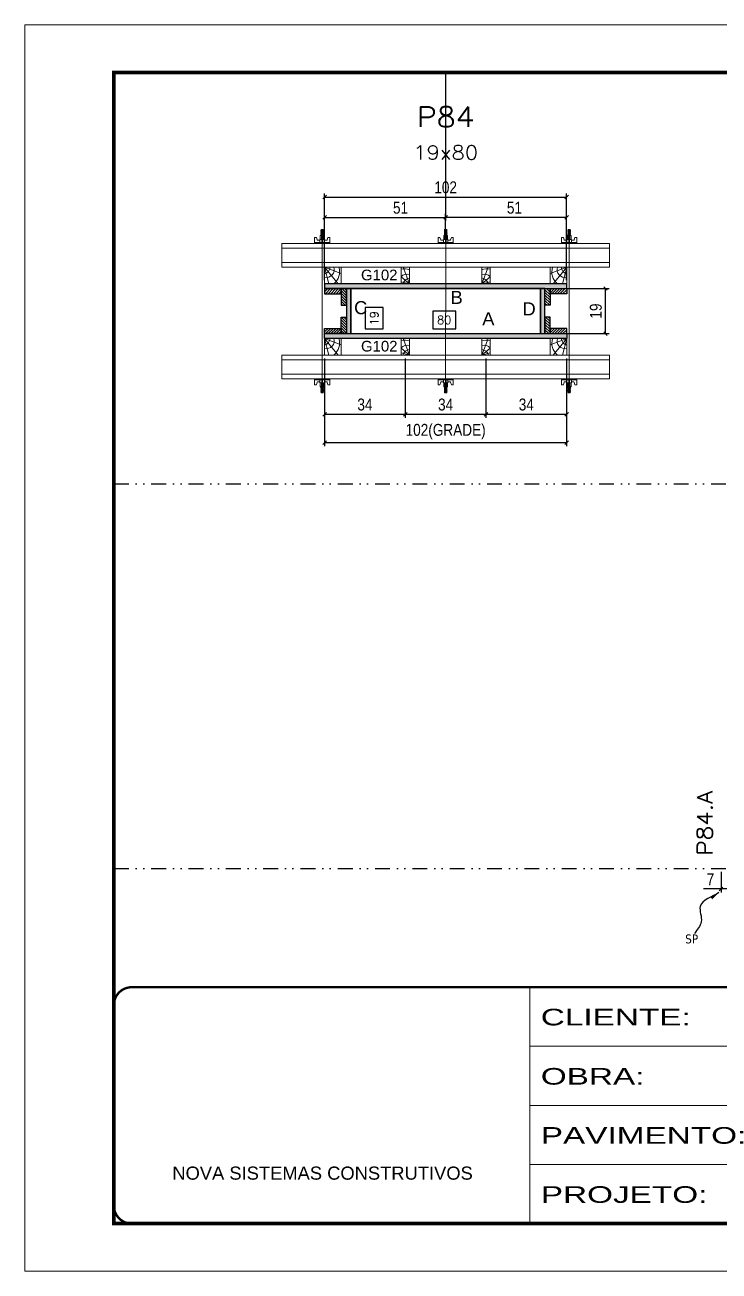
# Model space of a CAD drawing. Extents: x 14400 to 27878, y -21631 to 6985.
# Drawn here: x 15998 to 16583, y -11294 to -10244 of the extents above; entities that cross this region are included whole.
import ezdxf
from ezdxf.enums import TextEntityAlignment as Align

# ---------------------------------------------------------------- set-up
doc = ezdxf.new("R2010")
doc.units = 0
for name, pattern in [('CONTINUO', [0]), ('DASHED', [0.75, 0.5, -0.25]), ('DIVIDE2', [0.625, 0.25, -0.125, 0, -0.125, 0, -0.125]), ('HIDDEN', [0.375, 0.25, -0.125])]:
    doc.linetypes.add(name, pattern=pattern)
for name, color, linetype in [('CHAPA', 1, 'Continuous'), ('COTA', 241, 'Continuous'), ('MEIO_PONT', 93, 'Continuous'), ('Nível', 160, 'Continuous'), ('Painéis', 200, 'Continuous'), ('SARRAFO', 251, 'Continuous'), ('texto', 7, 'Continuous'), ('Texto de Titulo', 7, 'Continuous'), ('Texto Qtd Sarr', 242, 'Continuous'), ('TEXTO_GERAL', 7, 'Continuous')]:
    doc.layers.add(name, color=color, linetype=linetype)
for name, color, linetype, lineweight in [('Folhas', 255, 'Continuous', 9), ('Hachura', 251, 'Continuous', 9), ('Madeira', 126, 'Continuous', 18), ('Perfil Metálico', 224, 'Continuous', 18), ('SARRAFO DE PRESSAO', 251, 'DASHED', 9), ('Texto Seção', 7, 'Continuous', 15)]:
    doc.layers.add(name, color=color, linetype=linetype, lineweight=lineweight)
doc.styles.add('ARIAL', font='arial.ttf')
doc.styles.add('COTA TECNICA 2X', font='techl___.ttf', dxfattribs={"height": 10})
doc.styles.add('COTA TECNICA-50', font='techl___.ttf', dxfattribs={"height": 10})
doc.styles.add('REGUA-120', font='ROMANS.shx', dxfattribs={"height": 15})
doc.styles.add('ROMANS', font='romans.shx')
doc.styles.add('SANSSERIF', font='sas_____.pfb')
doc.styles.get("Standard").update_dxf_attribs({"font": 'arial.ttf'})
doc.styles.add('Tecnologia', font='')
doc.styles.get('Tecnologia').set_extended_font_data('Forgotten Futurist')
doc.dimstyles.new('COTA PAINEL-50', dxfattribs={"dimtxt": 10, "dimasz": 3, "dimexe": 3, "dimexo": 3, "dimgap": 3, "dimtad": 1, "dimdec": 1, "dimzin": 12, "dimdsep": 46, "dimtxsty": 'COTA TECNICA-50', "dimblk1": 'OBLIQUE', "dimblk2": 'OBLIQUE', "dimsah": 1, "dimcen": 0.9, "dimclrd": 4, "dimclre": 4, "dimclrt": 240, "dimadec": 1, "dimazin": 3, "dimtfac": 1, "dimtdec": 1, "dimtmove": 0, "dimatfit": 3, "dimfxl": 1, "dimtolj": 1, "dimtzin": 12, "dimarcsym": 0})
doc.dimstyles.new('SECAO PILAR', dxfattribs={"dimtxt": 10, "dimasz": 3, "dimexe": 3, "dimexo": 3, "dimgap": 3, "dimtad": 1, "dimdec": 1, "dimlfac": 0.5, "dimzin": 12, "dimdsep": 46, "dimtxsty": 'COTA TECNICA 2X', "dimblk1": 'OBLIQUE', "dimblk2": 'OBLIQUE', "dimsah": 1, "dimcen": 0.9, "dimclrd": 256, "dimclre": 256, "dimclrt": 256, "dimadec": 1, "dimazin": 3, "dimtfac": 1, "dimtdec": 1, "dimtmove": 0, "dimatfit": 3, "dimfxl": 1, "dimtolj": 1, "dimtzin": 12, "dimarcsym": 0})
doc.dimstyles.new('SECÇÃO 2', dxfattribs={"dimtxt": 7, "dimasz": 6, "dimexe": 0.18, "dimexo": 2, "dimgap": -4, "dimtad": 3, "dimdec": 1, "dimlfac": 0.5, "dimzin": 12, "dimdsep": 46, "dimtxsty": 'ROMANS', "dimblk": 'ARCHTICK', "dimcen": 0.09, "dimse1": 1, "dimse2": 1, "dimsd1": 1, "dimsd2": 1, "dimclrd": 180, "dimclre": 5, "dimclrt": 1, "dimadec": 0, "dimazin": 3, "dimtfac": 1, "dimtdec": 1, "dimtofl": 0, "dimtmove": 0, "dimatfit": 3, "dimldrblk": 'ARCHTICK', "dimfxl": 1, "dimtolj": 1, "dimtzin": 0, "dimarcsym": 0})
doc.dimstyles.get("Standard").update_dxf_attribs({"dimtxt": 0.18, "dimasz": 0.18, "dimexe": 0.18, "dimexo": 0.0625, "dimgap": 0.09, "dimtad": 0, "dimtih": 1, "dimtoh": 1, "dimdec": 4, "dimzin": 0, "dimdsep": 46, "dimtxsty": 'Standard', "dimcen": 0.09, "dimadec": 0, "dimazin": 0, "dimtfac": 1, "dimtdec": 4, "dimtofl": 0, "dimtmove": 0, "dimatfit": 3, "dimfxl": 1, "dimtolj": 1, "dimtzin": 0, "dimarcsym": 0})
pattern_1 = [(225, (6952.0847, -33395.4511), (1.12253202, -1.12253202), [])]
pattern_2 = [(225, (7127.0847, -33395.4511), (1.12253202, -1.12253202), [])]
pattern_3 = [(135, (-6454.7717, -1001.0911), (-1.12253202, -1.12253202), [])]
pattern_4 = [(135, (-6514.7717, -1001.0911), (-1.12253202, -1.12253202), [])]

# ---------------------------------------------------------------- blocks, each defined once
blk = doc.blocks.new('9999999999')
at = {"color": 30, "linetype": 'CONTINUO'}
for p, q in [((98564.6, 34230.2), (98564.6, 34429.4)), ((98564.6, 34379.6), (99584, 34379.6)), ((98564.6, 34329.8), (99488, 34329.8)), ((98564.6, 34280), (99488, 34280))]:
    blk.add_line(p, q, dxfattribs=at)
at = {"color": 30, "linetype": 'CONTINUO', "const_width": 2}
blk.add_lwpolyline([(99584, 34230.2), (99584, 34414.4, 0.414214), (99569, 34429.4), (98229, 34429.4, 0.414214), (98214, 34414.4), (98214, 34245.2, 0.414214), (98229, 34230.2), (99584, 34230.2)], format="xyb", dxfattribs=at)
at = {"layer": 'Folhas'}
blk.add_lwpolyline([(98139, 34190.2), (99624, 34190.2), (99624, 35240.2), (98139, 35240.2)], close=True, dxfattribs=at)
at = {"layer": 'Folhas', "color": 30, "const_width": 3}
blk.add_lwpolyline([(98214, 34230.2), (99584, 34230.2), (99584, 35200.2), (98214, 35200.2)], close=True, dxfattribs=at)
at = {"color": 7, "linetype": 'Continuous', "ltscale": 5, "style": 'ARIAL'}
blk.add_text('NOVA SISTEMAS CONSTRUTIVOS', height=11.059, dxfattribs=at).set_placement((98263.2, 34267.2))
at = {"layer": 'Folhas', "color": 7, "style": 'Tecnologia', "width": 1.5}
for s, p in [('CLIENTE:', (98573.7, 34397.2)), ('OBRA:', (98573.7, 34347.3)), ('PAVIMENTO:', (98573.7, 34297.5)), ('PROJETO:', (98573.7, 34247.7))]:
    blk.add_text(s, height=14, dxfattribs=at).set_placement(p)
blk = doc.blocks.new('titulo1')
at = {"layer": 'Defpoints', "color": 252, "linetype": 'HIDDEN', "ltscale": 2}
blk.add_line((0, 0), (0, 125), dxfattribs=at)
at = {"layer": 'Defpoints', "style": 'ROMANS', "oblique": 15}
blk.add_attdef('FOLHA', text='', height=10, dxfattribs=at).set_placement((0, 15.6), align=Align.MIDDLE_CENTER)
at = {"layer": 'Texto Qtd Sarr', "color": 3, "style": 'ROMANS', "oblique": 15}
for tag, height, p in [('TITULO', 17, (0, 71.4)), ('SEÇÃO', 12, (0, 41.5))]:
    blk.add_attdef(tag, text='', height=height, dxfattribs=at).set_placement(p, align=Align.MIDDLE_CENTER)
blk = doc.blocks.new('*D1890')
at = {"layer": 'COTA', "color": 180, "lineweight": -2, "transparency": 16777216}
for p, q in [((16361.5, -10485), (16342.1, -10485)), ((16342.1, -10485), (16342.1, -10500)), ((16361.5, -10500), (16361.5, -10485)), ((16342.1, -10500), (16361.5, -10500))]:
    blk.add_line(p, q, dxfattribs=at)
at = {"layer": 'Defpoints', "color": 0, "transparency": 16777216}
for p in [(16273, -10504), (16433, -10504), (16433, -10504)]:
    blk.add_point(p, dxfattribs=at)
at = {"layer": 'COTA', "color": 1, "transparency": 16777216, "insert": (16351.8, -10492.5), "char_height": 7, "attachment_point": 5, "style": 'ROMANS'}
blk.add_mtext('\\A1;80', dxfattribs=at)
blk = doc.blocks.new('_ArchTick')
at = {"color": 0, "linetype": 'ByBlock', "const_width": 0.15}
blk.add_lwpolyline([(-0.5, -0.5), (0.5, 0.5)], dxfattribs=at)
blk = doc.blocks.new('*D1891')
at = {"layer": 'COTA', "color": 180, "lineweight": -2, "transparency": 16777216}
for p, q in [((16300.3, -10482.1), (16285.3, -10482.1)), ((16285.3, -10482.1), (16285.3, -10500.1)), ((16300.3, -10500.1), (16300.3, -10482.1)), ((16285.3, -10500.1), (16300.3, -10500.1))]:
    blk.add_line(p, q, dxfattribs=at)
at = {"layer": 'Defpoints', "color": 0, "transparency": 16777216}
for p in [(16273, -10466), (16304.3, -10466), (16273, -10504)]:
    blk.add_point(p, dxfattribs=at)
at = {"layer": 'COTA', "color": 1, "transparency": 16777216, "insert": (16292.8, -10491.1), "char_height": 7, "attachment_point": 5, "rotation": 90, "style": 'ROMANS'}
blk.add_mtext('\\A1;19', dxfattribs=at)
blk = doc.blocks.new('_Oblique')
at = {"color": 0, "linetype": 'ByBlock', "lineweight": -2}
blk.add_line((-0.5, -0.5), (0.5, 0.5), dxfattribs=at)
blk = doc.blocks.new('*D1914')
at = {"layer": 'COTA', "lineweight": -2, "transparency": 16777216}
for p, q in [((16439.6, -10466), (16490.7, -10466)), ((16487.7, -10504), (16487.7, -10466)), ((16439.6, -10504), (16490.7, -10504))]:
    blk.add_line(p, q, dxfattribs=at)
at = {"layer": 'Defpoints', "color": 0, "transparency": 16777216}
for p in [(16436.6, -10466), (16487.7, -10466), (16436.6, -10504)]:
    blk.add_point(p, dxfattribs=at)
at = {"layer": 'COTA', "lineweight": -2, "transparency": 16777216, "xscale": 3, "yscale": 3, "zscale": 3}
for p, rotation in [((16487.7, -10466), 90), ((16487.7, -10504), 270)]:
    blk.add_blockref('_Oblique', p, dxfattribs=dict(at, rotation=rotation))
at = {"layer": 'COTA', "transparency": 16777216, "insert": (16479.6, -10485), "char_height": 10, "attachment_point": 5, "rotation": 90, "style": 'COTA TECNICA 2X'}
blk.add_mtext('\\A1;19', dxfattribs=at)
blk = doc.blocks.new('*D1892')
at = {"layer": 'COTA', "lineweight": -2, "transparency": 16777216}
for p, q in [((16251, -10525), (16251, -10598.8)), ((16455, -10525), (16455, -10598.8)), ((16251, -10595.8), (16455, -10595.8))]:
    blk.add_line(p, q, dxfattribs=at)
at = {"layer": 'Defpoints', "color": 0, "transparency": 16777216}
for p in [(16251, -10522), (16455, -10522), (16455, -10595.8)]:
    blk.add_point(p, dxfattribs=at)
at = {"layer": 'COTA', "lineweight": -2, "transparency": 16777216, "xscale": 3, "yscale": 3, "zscale": 3, "rotation": 180}
blk.add_blockref('_Oblique', (16251, -10595.8), dxfattribs=at)
at = {"layer": 'COTA', "lineweight": -2, "transparency": 16777216, "xscale": 3, "yscale": 3, "zscale": 3}
blk.add_blockref('_Oblique', (16455, -10595.8), dxfattribs=at)
at = {"layer": 'COTA', "transparency": 16777216, "insert": (16353, -10586.6), "char_height": 10, "attachment_point": 5, "style": 'COTA TECNICA 2X'}
blk.add_mtext('\\A1;102(GRADE)', dxfattribs=at)
blk = doc.blocks.new('*D1893')
at = {"layer": 'COTA', "lineweight": -2, "transparency": 16777216}
for p, q in [((16387, -10525), (16387, -10575)), ((16455, -10525), (16455, -10575)), ((16387, -10572), (16455, -10572))]:
    blk.add_line(p, q, dxfattribs=at)
at = {"layer": 'Defpoints', "color": 0, "transparency": 16777216}
for p in [(16387, -10522), (16455, -10522), (16455, -10572)]:
    blk.add_point(p, dxfattribs=at)
at = {"layer": 'COTA', "lineweight": -2, "transparency": 16777216, "xscale": 3, "yscale": 3, "zscale": 3, "rotation": 180}
blk.add_blockref('_Oblique', (16387, -10572), dxfattribs=at)
at = {"layer": 'COTA', "lineweight": -2, "transparency": 16777216, "xscale": 3, "yscale": 3, "zscale": 3}
blk.add_blockref('_Oblique', (16455, -10572), dxfattribs=at)
at = {"layer": 'COTA', "transparency": 16777216, "insert": (16421, -10563.8), "char_height": 10, "attachment_point": 5, "style": 'COTA TECNICA 2X'}
blk.add_mtext('\\A1;34', dxfattribs=at)
blk = doc.blocks.new('*D1894')
at = {"layer": 'COTA', "lineweight": -2, "transparency": 16777216}
for p, q in [((16251, -10525), (16251, -10575)), ((16319, -10525), (16319, -10575)), ((16251, -10572), (16319, -10572))]:
    blk.add_line(p, q, dxfattribs=at)
at = {"layer": 'Defpoints', "color": 0, "transparency": 16777216}
for p in [(16251, -10522), (16319, -10522), (16319, -10572)]:
    blk.add_point(p, dxfattribs=at)
at = {"layer": 'COTA', "lineweight": -2, "transparency": 16777216, "xscale": 3, "yscale": 3, "zscale": 3, "rotation": 180}
blk.add_blockref('_Oblique', (16251, -10572), dxfattribs=at)
at = {"layer": 'COTA', "lineweight": -2, "transparency": 16777216, "xscale": 3, "yscale": 3, "zscale": 3}
blk.add_blockref('_Oblique', (16319, -10572), dxfattribs=at)
at = {"layer": 'COTA', "transparency": 16777216, "insert": (16285, -10563.8), "char_height": 10, "attachment_point": 5, "style": 'COTA TECNICA 2X'}
blk.add_mtext('\\A1;34', dxfattribs=at)
blk = doc.blocks.new('*D1895')
at = {"layer": 'COTA', "lineweight": -2, "transparency": 16777216}
for p, q in [((16319, -10525), (16319, -10575)), ((16387, -10525), (16387, -10575)), ((16319, -10572), (16387, -10572))]:
    blk.add_line(p, q, dxfattribs=at)
at = {"layer": 'Defpoints', "color": 0, "transparency": 16777216}
for p in [(16319, -10522), (16387, -10522), (16387, -10572)]:
    blk.add_point(p, dxfattribs=at)
at = {"layer": 'COTA', "lineweight": -2, "transparency": 16777216, "xscale": 3, "yscale": 3, "zscale": 3, "rotation": 180}
blk.add_blockref('_Oblique', (16319, -10572), dxfattribs=at)
at = {"layer": 'COTA', "lineweight": -2, "transparency": 16777216, "xscale": 3, "yscale": 3, "zscale": 3}
blk.add_blockref('_Oblique', (16387, -10572), dxfattribs=at)
at = {"layer": 'COTA', "transparency": 16777216, "insert": (16353, -10563.8), "char_height": 10, "attachment_point": 5, "style": 'COTA TECNICA 2X'}
blk.add_mtext('\\A1;34', dxfattribs=at)
blk = doc.blocks.new('*D1896')
at = {"layer": 'COTA', "lineweight": -2, "transparency": 16777216}
for p, q in [((16251, -10459), (16251, -10385.9)), ((16251, -10388.9), (16455, -10388.9)), ((16455, -10459), (16455, -10385.9))]:
    blk.add_line(p, q, dxfattribs=at)
at = {"layer": 'Defpoints', "color": 0, "transparency": 16777216}
for p in [(16455, -10388.9), (16251, -10462), (16455, -10462)]:
    blk.add_point(p, dxfattribs=at)
at = {"layer": 'COTA', "lineweight": -2, "transparency": 16777216, "xscale": 3, "yscale": 3, "zscale": 3, "rotation": 180}
blk.add_blockref('_Oblique', (16251, -10388.9), dxfattribs=at)
at = {"layer": 'COTA', "lineweight": -2, "transparency": 16777216, "xscale": 3, "yscale": 3, "zscale": 3}
blk.add_blockref('_Oblique', (16455, -10388.9), dxfattribs=at)
at = {"layer": 'COTA', "transparency": 16777216, "insert": (16353, -10380.8), "char_height": 10, "attachment_point": 5, "style": 'COTA TECNICA 2X'}
blk.add_mtext('\\A1;102', dxfattribs=at)
blk = doc.blocks.new('*D1897')
at = {"layer": 'COTA', "lineweight": -2, "transparency": 16777216}
for p, q in [((16251, -10425), (16251, -10403.1)), ((16353, -10425), (16353, -10403.1)), ((16251, -10406.1), (16353, -10406.1))]:
    blk.add_line(p, q, dxfattribs=at)
at = {"layer": 'Defpoints', "color": 0, "transparency": 16777216}
for p in [(16353, -10406.1), (16251, -10428), (16353, -10428)]:
    blk.add_point(p, dxfattribs=at)
at = {"layer": 'COTA', "lineweight": -2, "transparency": 16777216, "xscale": 3, "yscale": 3, "zscale": 3, "rotation": 180}
blk.add_blockref('_Oblique', (16251, -10406.1), dxfattribs=at)
at = {"layer": 'COTA', "lineweight": -2, "transparency": 16777216, "xscale": 3, "yscale": 3, "zscale": 3}
blk.add_blockref('_Oblique', (16353, -10406.1), dxfattribs=at)
at = {"layer": 'COTA', "transparency": 16777216, "insert": (16315, -10398), "char_height": 10, "attachment_point": 5, "style": 'COTA TECNICA 2X'}
blk.add_mtext('\\A1;51', dxfattribs=at)
blk = doc.blocks.new('*D1898')
at = {"layer": 'COTA', "lineweight": -2, "transparency": 16777216}
for p, q in [((16353, -10425), (16353, -10403.1)), ((16455, -10425), (16455, -10403.1)), ((16455, -10406.1), (16353, -10406.1))]:
    blk.add_line(p, q, dxfattribs=at)
at = {"layer": 'Defpoints', "color": 0, "transparency": 16777216}
for p in [(16353, -10406.1), (16353, -10428), (16455, -10428)]:
    blk.add_point(p, dxfattribs=at)
at = {"layer": 'COTA', "lineweight": -2, "transparency": 16777216, "xscale": 3, "yscale": 3, "zscale": 3, "rotation": 180}
blk.add_blockref('_Oblique', (16353, -10406.1), dxfattribs=at)
at = {"layer": 'COTA', "lineweight": -2, "transparency": 16777216, "xscale": 3, "yscale": 3, "zscale": 3}
blk.add_blockref('_Oblique', (16455, -10406.1), dxfattribs=at)
at = {"layer": 'COTA', "transparency": 16777216, "insert": (16411, -10398), "char_height": 10, "attachment_point": 5, "style": 'COTA TECNICA 2X'}
blk.add_mtext('\\A1;51', dxfattribs=at)
blk = doc.blocks.new('C')
at = {"layer": 'Hachura', "color": 0}
for p, q in [((0, 3.22), (0, -3.22)), ((0.45, 3.22), (0, 3.22)), ((0.46, 3.16), (0, 3.16)), ((0.46, 3.05), (0, 3.05)), ((0.46, 2.88), (0, 2.88)), ((0, 2.75), (0, -1.16)), ((0.46, 2.65), (0, 2.65)), ((0.46, 2.23), (0, 2.23)), ((0.46, 1.51), (0, 1.51)), ((0.39, 0.49), (0.17, 0.49)), ((0.45, -3.23), (0.45, 3.22)), ((0.45, 3.22), (2.58, 3.22)), ((1.74, 0.97), (0.45, 0.97)), ((1.45, 0.1), (0.45, 0.1)), ((1.35, 1.94), (1.35, 0.96)), ((2.58, 2.39), (1.47, 2.09)), ((1.74, -0.97), (1.74, 0.97)), ((1.74, 0.97), (1.74, 0.84)), ((1.74, 0.97), (1.74, 0.84)), ((1.74, 0.84), (3.35, 0.84)), ((3.35, 0.45), (1.74, 0.45)), ((2.58, 3.22), (2.58, 2.39)), ((3.32, 0.84), (3.32, -0.84)), ((3.35, 0.84), (3.35, -0.84)), ((3.68, 0.45), (3.35, 0.45)), ((3.84, -0.52), (3.35, 0.45)), ((3.35, 0.06), (3.67, -0.57)), ((3.68, 0.45), (4.16, -0.52)), ((3.72, 0.5), (4.25, -0.57)), ((4.37, -0.55), (3.83, 0.53)), ((4.15, 0.45), (3.93, 0.45)), ((4.42, -0.52), (3.93, 0.45)), ((4.15, 0.45), (4.26, 0.45)), ((4.26, 0.45), (4.74, -0.52)), ((4.3, 0.5), (4.83, -0.57)), ((4.95, -0.55), (4.41, 0.53)), ((4.51, 0.45), (4.84, 0.45)), ((5, -0.52), (4.51, 0.45)), ((4.84, 0.45), (5.32, -0.52)), ((4.88, 0.5), (5.41, -0.57)), ((5.53, -0.55), (4.99, 0.53)), ((5.58, -0.52), (5.09, 0.45)), ((5.42, 0.45), (5.09, 0.45)), ((5.58, -0.52), (5.09, 0.45)), ((5.42, 0.45), (5.74, -0.19)), ((5.46, 0.5), (5.74, -0.07)), ((5.74, 0.19), (5.57, 0.53)), ((5.74, 0.32), (5.68, 0.45)), ((5.68, 0.45), (5.74, 0.45)), ((5.74, 0.45), (5.9, 0.29)), ((5.74, 0.45), (5.74, -0.52)), ((5.9, -0.36), (5.9, 0.29)), ((0.45, 0), (0, 0)), ((0.46, -1.52), (0, -1.52)), ((0.46, -2.23), (0, -2.23)), ((0.46, -2.65), (0, -2.65)), ((0.46, -2.88), (0, -2.88)), ((0.46, -3.05), (0, -3.05)), ((0.46, -3.16), (0, -3.16)), ((0, -3.22), (2.57, -3.22)), ((0.08, -0.48), (0.29, -0.48)), ((0.29, -0.48), (0.4, -0.48)), ((0.45, 0), (0.45, -0.97)), ((0.45, -0.16), (1.45, -0.16)), ((0.45, -0.65), (0.45, -0.32)), ((0.45, -3.23), (0.45, -0.65)), ((0.45, -0.97), (1.74, -0.97)), ((1.35, -1.94), (1.35, -0.97)), ((2.58, -2.39), (1.47, -2.1)), ((3.35, -0.32), (1.74, -0.32)), ((3.35, -0.84), (1.74, -0.84)), ((2.58, -3.23), (2.58, -2.39)), ((3.35, -0.07), (3.58, -0.52)), ((3.35, -0.52), (3.58, -0.52)), ((3.84, -0.52), (4.16, -0.52)), ((4.42, -0.52), (4.74, -0.52)), ((4.63, -0.52), (4.74, -0.52)), ((5, -0.52), (5.32, -0.52)), ((5.58, -0.52), (5.74, -0.52)), ((5.74, -0.52), (5.9, -0.36)), ((5.74, -0.52), (5.74, -0.52))]:
    blk.add_line(p, q, dxfattribs=at)
for centre, radius, start, end in [((1.52, 1.94), 0.161, 104.7436, 180), ((1.44, -0.03), 0.129, 272.695, 87.305), ((3.81, 0.39), 0.143, 25.5688, 154.4312), ((4.39, 0.39), 0.143, 25.5688, 154.4312), ((4.97, 0.39), 0.143, 25.5688, 154.4312), ((5.55, 0.39), 0.143, 25.5688, 154.4312), ((0.17, -0.37), 0.174, 221.744, 317.8592), ((1.52, -1.94), 0.161, 180, 255.2564), ((3.71, -0.4), 0.174, 222.1408, 318.256), ((4.29, -0.4), 0.174, 222.1408, 318.256), ((4.87, -0.4), 0.174, 222.1408, 318.256), ((5.45, -0.4), 0.174, 222.1408, 318.256), ((5.61, -0.4), 0.174, 317.8592, 318.256)]:
    blk.add_arc(centre, radius, start, end, dxfattribs=at)
blk = doc.blocks.new('PONTALETE')
at = {"layer": 'Madeira'}
for q in [(2.71, 7), (7, 5.76), (7, 1.74)]:
    blk.add_line((0, 0), q, dxfattribs=at)
blk.add_lwpolyline([(0, 0), (7, 0), (7, 7), (0, 7)], close=True, dxfattribs=at)
for centre, radius, start, end in [((2.04, 0.06), 6.23, 37.2818, 109.0913), ((1.09, 0.9), 3.19, 343.603, 109.9847), ((-0.21, -0.78), 3.09, 14.6322, 86.0383)]:
    blk.add_arc(centre, radius, start, end, dxfattribs=at)
blk = doc.blocks.new('MEIO PONTALETE')
at = {"layer": 'Madeira'}
for q in [(2.71, 7), (3.5, 2.88), (3.5, 0.87)]:
    blk.add_line((0, 0), q, dxfattribs=at)
blk.add_lwpolyline([(0, 0), (3.5, 0), (3.5, 7), (0, 7)], close=True, dxfattribs=at)
for centre, radius, start, end in [((2.04, 0.06), 6.23, 76.4499, 109.0913), ((1.09, 0.9), 3.19, 40.9063, 109.9847), ((-0.21, -0.78), 3.09, 14.6322, 86.0383)]:
    blk.add_arc(centre, radius, start, end, dxfattribs=at)
blk = doc.blocks.new('*D1901')
at = {"layer": 'COTA', "color": 4, "lineweight": -2, "transparency": 16777216}
for p, q in [((16585.1, -10957.6), (16585.1, -10974.9)), ((16592.1, -10955.6), (16592.1, -10974.9)), ((16585.1, -10971.9), (16570.4, -10971.9)), ((16592.1, -10971.9), (16585.1, -10971.9))]:
    blk.add_line(p, q, dxfattribs=at)
at = {"layer": 'Defpoints', "color": 0, "transparency": 16777216}
for p in [(16585.1, -10954.6), (16592.1, -10952.6), (16585.1, -10971.9)]:
    blk.add_point(p, dxfattribs=at)
at = {"layer": 'COTA', "color": 4, "lineweight": -2, "transparency": 16777216, "xscale": 3, "yscale": 3, "zscale": 3, "rotation": 180}
blk.add_blockref('_Oblique', (16585.1, -10971.9), dxfattribs=at)
at = {"layer": 'COTA', "color": 4, "lineweight": -2, "transparency": 16777216, "xscale": 3, "yscale": 3, "zscale": 3}
blk.add_blockref('_Oblique', (16592.1, -10971.9), dxfattribs=at)
at = {"layer": 'COTA', "color": 240, "transparency": 16777216, "insert": (16576.2, -10963.8), "char_height": 10, "attachment_point": 5, "style": 'COTA TECNICA-50'}
blk.add_mtext('\\A1;7', dxfattribs=at)

msp = doc.modelspace()

# ---------------------------------------------------------------- hatches: boundary and pattern name
at = {"layer": 'Hachura'}
h = msp.add_hatch(color=256, dxfattribs=at)
h.dxf.hatch_style = 1
h.paths.add_polyline_path([(16455.04, -10466.04), (16455.04, -10462.04), (16251.04, -10462.04), (16251.04, -10466.04)])
h = msp.add_hatch(color=256, dxfattribs=at)
h.dxf.hatch_style = 1
h.paths.add_polyline_path([(16455.04, -10466.04), (16455.04, -10462.04), (16251.04, -10462.04), (16251.04, -10466.04)])
h = msp.add_hatch(dxfattribs=at)
h.set_pattern_fill('ANSI31', color=256, scale=0.5, angle=180, style=0)
h.set_pattern_definition(pattern_2)
h.paths.add_polyline_path([(16265.04, -10466.04), (16265.04, -10470.44), (16251.04, -10470.44), (16251.04, -10466.04)])
h = msp.add_hatch(dxfattribs=at)
h.set_pattern_fill('ANSI31', color=256, scale=0.5, angle=90, style=0)
h.set_pattern_definition(pattern_4)
h.paths.add_polyline_path([(16269.44, -10480.04), (16265.04, -10480.04), (16265.04, -10466.04), (16269.44, -10466.04)])
h = msp.add_hatch(color=256, dxfattribs=at)
h.dxf.hatch_style = 1
h.paths.add_polyline_path([(16269.44, -10504.04), (16273.04, -10504.04), (16273.04, -10466.04), (16269.44, -10466.04)])
h = msp.add_hatch(color=256, dxfattribs=at)
h.dxf.hatch_style = 1
h.paths.add_polyline_path([(16269.44, -10504.04), (16273.04, -10504.04), (16273.04, -10466.04), (16269.44, -10466.04)])
h = msp.add_hatch(color=256, dxfattribs=at)
h.dxf.hatch_style = 1
h.paths.add_polyline_path([(16433.04, -10504.04), (16436.64, -10504.04), (16436.64, -10466.04), (16433.04, -10466.04)])
h = msp.add_hatch(color=256, dxfattribs=at)
h.dxf.hatch_style = 1
h.paths.add_polyline_path([(16433.04, -10504.04), (16436.64, -10504.04), (16436.64, -10466.04), (16433.04, -10466.04)])
h = msp.add_hatch(dxfattribs=at)
h.set_pattern_fill('ANSI31', color=256, scale=0.5, angle=90, style=0)
h.set_pattern_definition(pattern_3)
h.paths.add_polyline_path([(16436.64, -10480.04), (16441.04, -10480.04), (16441.04, -10466.04), (16436.64, -10466.04)])
h = msp.add_hatch(dxfattribs=at)
h.set_pattern_fill('ANSI31', color=256, scale=0.5, angle=180, style=0)
h.set_pattern_definition(pattern_1)
h.paths.add_polyline_path([(16441.04, -10466.04), (16441.04, -10470.44), (16455.04, -10470.44), (16455.04, -10466.04)])
h = msp.add_hatch(dxfattribs=at)
h.set_pattern_fill('ANSI31', color=256, scale=0.5, angle=180, style=0)
h.set_pattern_definition(pattern_2)
h.paths.add_polyline_path([(16265.04, -10504.04), (16265.04, -10499.64), (16251.04, -10499.64), (16251.04, -10504.04)])
h = msp.add_hatch(dxfattribs=at)
h.set_pattern_fill('ANSI31', color=256, scale=0.5, angle=90, style=0)
h.set_pattern_definition(pattern_4)
h.paths.add_polyline_path([(16269.44, -10490.04), (16265.04, -10490.04), (16265.04, -10504.04), (16269.44, -10504.04)])
h = msp.add_hatch(dxfattribs=at)
h.set_pattern_fill('ANSI31', color=256, scale=0.5, angle=90, style=0)
h.set_pattern_definition(pattern_3)
h.paths.add_polyline_path([(16436.64, -10490.04), (16441.04, -10490.04), (16441.04, -10504.04), (16436.64, -10504.04)])
h = msp.add_hatch(dxfattribs=at)
h.set_pattern_fill('ANSI31', color=256, scale=0.5, angle=180, style=0)
h.set_pattern_definition(pattern_1)
h.paths.add_polyline_path([(16441.04, -10504.04), (16441.04, -10499.64), (16455.04, -10499.64), (16455.04, -10504.04)])
h = msp.add_hatch(color=256, dxfattribs=at)
h.dxf.hatch_style = 1
h.paths.add_polyline_path([(16455.04, -10504.04), (16455.04, -10508.04), (16251.04, -10508.04), (16251.04, -10504.04)])
h = msp.add_hatch(color=256, dxfattribs=at)
h.dxf.hatch_style = 1
h.paths.add_polyline_path([(16455.04, -10504.04), (16455.04, -10508.04), (16251.04, -10508.04), (16251.04, -10504.04)])

# ---------------------------------------------------------------- linework, layer by layer
at = {"layer": 'CHAPA'}
for points in [[(16455.04, -10466.04), (16455.04, -10462.04), (16251.04, -10462.04), (16251.04, -10466.04)], [(16455.04, -10466.04), (16455.04, -10462.04), (16251.04, -10462.04), (16251.04, -10466.04)], [(16269.44, -10504.04), (16273.04, -10504.04), (16273.04, -10466.04), (16269.44, -10466.04)], [(16269.44, -10504.04), (16273.04, -10504.04), (16273.04, -10466.04), (16269.44, -10466.04)], [(16433.04, -10504.04), (16436.64, -10504.04), (16436.64, -10466.04), (16433.04, -10466.04)], [(16433.04, -10504.04), (16436.64, -10504.04), (16436.64, -10466.04), (16433.04, -10466.04)], [(16455.04, -10504.04), (16455.04, -10508.04), (16251.04, -10508.04), (16251.04, -10504.04)], [(16455.04, -10504.04), (16455.04, -10508.04), (16251.04, -10508.04), (16251.04, -10504.04)]]:
    msp.add_lwpolyline(points, close=True, dxfattribs=at)
at = {"layer": 'Hachura'}
for p, q in [((16249.04, -10552.84), (16249.03, -10421.04)), ((16353.03, -10552.84), (16353.04, -10421.04)), ((16457.04, -10552.84), (16457.05, -10421.04))]:
    msp.add_line(p, q, dxfattribs=at)
at = {"layer": 'Madeira'}
for points in [[(16455.04, -10462.04), (16455.04, -10448.04), (16251.04, -10448.04), (16251.04, -10462.04)], [(16455.04, -10508.04), (16455.04, -10522.04), (16251.04, -10522.04), (16251.04, -10508.04)]]:
    msp.add_lwpolyline(points, close=True, dxfattribs=at)
at = {"layer": 'Nível', "color": 4, "linetype": 'DIVIDE2', "ltscale": 50}
for p, q in [((16073.47, -10630.62), (17443.47, -10630.62)), ((16073.47, -10954.62), (17443.47, -10954.62))]:
    msp.add_line(p, q, dxfattribs=at)
at = {"layer": 'Painéis'}
msp.add_lwpolyline([(16273.04, -10466.04), (16273.04, -10504.04), (16433.04, -10504.04), (16433.04, -10466.04)], close=True, dxfattribs=at)
at = {"layer": 'Perfil Metálico'}
for points in [[(16491.04, -10428.04), (16491.04, -10448.04), (16215.04, -10448.04), (16215.04, -10428.04)], [(16215.04, -10444.04), (16215.04, -10432.04), (16491.04, -10432.04), (16491.04, -10444.04)], [(16491.04, -10542.04), (16491.04, -10522.04), (16215.04, -10522.04), (16215.04, -10542.04)], [(16215.04, -10526.04), (16215.04, -10538.04), (16491.04, -10538.04), (16491.04, -10526.04)]]:
    msp.add_lwpolyline(points, close=True, dxfattribs=at)
at = {"layer": 'SARRAFO'}
for points in [[(16251.04, -10470.44), (16265.04, -10470.44), (16265.04, -10466.04), (16251.04, -10466.04)], [(16265.04, -10466.04), (16265.04, -10480.04), (16269.44, -10480.04), (16269.44, -10466.04)], [(16441.04, -10466.04), (16441.04, -10480.04), (16436.64, -10480.04), (16436.64, -10466.04)], [(16455.04, -10470.44), (16441.04, -10470.44), (16441.04, -10466.04), (16455.04, -10466.04)], [(16251.04, -10499.64), (16265.04, -10499.64), (16265.04, -10504.04), (16251.04, -10504.04)], [(16265.04, -10504.04), (16265.04, -10490.04), (16269.44, -10490.04), (16269.44, -10504.04)], [(16441.04, -10504.04), (16441.04, -10490.04), (16436.64, -10490.04), (16436.64, -10504.04)], [(16455.04, -10499.64), (16441.04, -10499.64), (16441.04, -10504.04), (16455.04, -10504.04)]]:
    msp.add_lwpolyline(points, close=True, dxfattribs=at)

# ---------------------------------------------------------------- block references
at = {"layer": 'Hachura', "linetype": 'Continuous', "yscale": 2, "zscale": 2}
for p, xscale, rotation in [((16249.04, -10428.04), -2, 270), ((16353.03, -10428.04), 2, 90), ((16457.04, -10428.04), 2, 90), ((16249.04, -10542.04), 2, 269.9999999999999), ((16353.03, -10542.04), -2, 90), ((16457.04, -10542.04), -2, 90)]:
    msp.add_blockref('C', p, dxfattribs=dict(at, xscale=xscale, rotation=rotation))
at = {"layer": 'MEIO_PONT', "yscale": 2, "zscale": 2}
for p, xscale, rotation in [((16251.04, -10448.04), 2, 269.9999999999999), ((16455.04, -10448.04), -2, 90), ((16251.04, -10508.04), 2, 269.9999999999999), ((16455.04, -10508.04), -2, 90)]:
    msp.add_blockref('PONTALETE', p, dxfattribs=dict(at, xscale=xscale, rotation=rotation))
at = {"layer": 'MEIO_PONT', "yscale": 1.999999997962732, "zscale": 1.999999997962732}
for p, xscale in [((16322.54, -10462.04), -1.999999997962732), ((16383.54, -10462.04), 1.999999997962732), ((16322.54, -10522.04), -1.999999997962732), ((16383.54, -10522.04), 1.999999997962732)]:
    msp.add_blockref('MEIO PONTALETE', p, dxfattribs=dict(at, xscale=xscale))
at = {"layer": 'SARRAFO DE PRESSAO', "color": 6, "linetype": 'ByBlock'}
msp.add_blockref('9999999999', (-82140.51, -45484.1), dxfattribs=at)
at = {"layer": 'Texto Seção'}
ref = msp.add_blockref('titulo1', (16353.04, -10408.9), dxfattribs=at)
ref.add_attrib('TITULO', 'P84', dxfattribs={"layer": 'Texto de Titulo', "color": 7, "height": 17, "style": 'ROMANS', "width": 1.1}).set_placement((16353.04, -10321.4), align=Align.MIDDLE_CENTER)
ref.add_attrib('SEÇÃO', '19x80', dxfattribs={"layer": 'Texto de Titulo', "color": 7, "height": 12, "style": 'ROMANS', "width": 1.1}).set_placement((16353.04, -10351.4), align=Align.MIDDLE_CENTER)

# ---------------------------------------------------------------- texts
at = {"layer": 'texto', "color": 0, "insert": (16560.33, -11014.11), "char_height": 7.5, "attachment_point": 5}
msp.add_mtext('{\\fTahoma|b0|i0|c0|p34;\\C4;SP}', dxfattribs=at)
at = {"layer": 'Texto Seção', "style": 'REGUA-120', "width": 1.1}
msp.add_text('P84.A', height=13, rotation=90, dxfattribs=at).set_placement((16577.86, -10943.85))
at = {"layer": 'TEXTO_GERAL', "color": 0, "linetype": 'Continuous', "style": 'SANSSERIF'}
for p in [(16281.68, -10454.59), (16281.68, -10514.59)]:
    msp.add_text('G102', height=9, dxfattribs=at).set_placement(p, align=Align.MIDDLE_LEFT)
at = {"layer": 'TEXTO_GERAL', "style": 'ARIAL'}
for s, p in [('B', (16362.3, -10473.49)), ('C', (16281.43, -10482.14)), ('D', (16423.38, -10483.15)), ('A', (16389.01, -10491.46))]:
    msp.add_text(s, height=11, dxfattribs=at).set_placement(p, align=Align.MIDDLE_CENTER)

# ---------------------------------------------------------------- dimensions: what is measured, and where the dimension line sits
at = {"layer": 'COTA'}
for base, p1, p2, picture, middle in [((16455.04, -10388.94), (16251.04, -10462.04), (16455.04, -10462.04), '*D1896', (16353.04, -10380.84)), ((16319.04, -10571.98), (16251.04, -10522.04), (16319.04, -10522.04), '*D1894', (16285.04, -10563.76)), ((16387.04, -10571.98), (16319.04, -10522.04), (16387.04, -10522.04), '*D1895', (16353.04, -10563.76)), ((16455.04, -10571.98), (16387.04, -10522.04), (16455.04, -10522.04), '*D1893', (16421.04, -10563.76))]:
    dim = msp.add_linear_dim(base=base, p1=p1, p2=p2, dimstyle='SECAO PILAR', dxfattribs=at)
    dim.commit()
    dim.dimension.update_dxf_attribs({"geometry": picture, "text_midpoint": middle})
for base, p1, p2, dimstyle, picture, middle in [((16353.03, -10406.14), (16251.04, -10428.04), (16353.03, -10428.04), 'SECAO PILAR', '*D1897', (16315.03, -10406.14)), ((16433.04, -10504.04), (16273.04, -10504.04), (16433.04, -10504.04), 'SECÇÃO 2', '*D1890', (16351.8, -10504.04))]:
    dim = msp.add_linear_dim(base=base, p1=p1, p2=p2, dimstyle=dimstyle, dxfattribs=at)
    dim.commit()
    dim.dimension.update_dxf_attribs({"geometry": picture, "text_midpoint": middle, "dimtype": 160})
for base, p1, p2, angle, dimstyle, picture, middle in [((16353.03, -10406.14), (16455.04, -10428.04), (16353.03, -10428.04), 180, 'SECAO PILAR', '*D1898', (16411.03, -10406.14)), ((16304.33, -10466.04), (16273.04, -10504.04), (16273.04, -10466.04), 90, 'SECÇÃO 2', '*D1891', (16304.33, -10491.13))]:
    dim = msp.add_linear_dim(base=base, p1=p1, p2=p2, angle=angle, dimstyle=dimstyle, dxfattribs=at)
    dim.commit()
    dim.dimension.update_dxf_attribs({"geometry": picture, "text_midpoint": middle, "dimtype": 160})
for base, p1, p2, angle, dimstyle, picture, middle in [((16487.67, -10466.04), (16436.64, -10504.04), (16436.64, -10466.04), 90, 'SECAO PILAR', '*D1914', (16479.59, -10485.04)), ((16585.11, -10971.86), (16592.11, -10952.62), (16585.11, -10954.62), 180, 'COTA PAINEL-50', '*D1901', (16576.24, -10963.78))]:
    dim = msp.add_linear_dim(base=base, p1=p1, p2=p2, angle=angle, dimstyle=dimstyle, dxfattribs=at)
    dim.commit()
    dim.dimension.update_dxf_attribs({"geometry": picture, "text_midpoint": middle})
dim = msp.add_linear_dim(base=(16455.04, -10595.82), p1=(16251.04, -10522.04), p2=(16455.04, -10522.04), text='<>(GRADE)', dimstyle='SECAO PILAR', dxfattribs=at)
dim.commit()
dim.dimension.update_dxf_attribs({"geometry": '*D1892', "text_midpoint": (16353.04, -10586.6)})

# ---------------------------------------------------------------- leaders
at = {"layer": 'COTA', "path_type": 1}
msp.add_leader([(16583.28, -10974.8), (16567.49, -10986.63), (16568.42, -10999.64), (16562.86, -11009.42)], dimstyle='Standard', override={"dimasz": 8}, dxfattribs=at)

doc.saveas('drawing.dxf')
